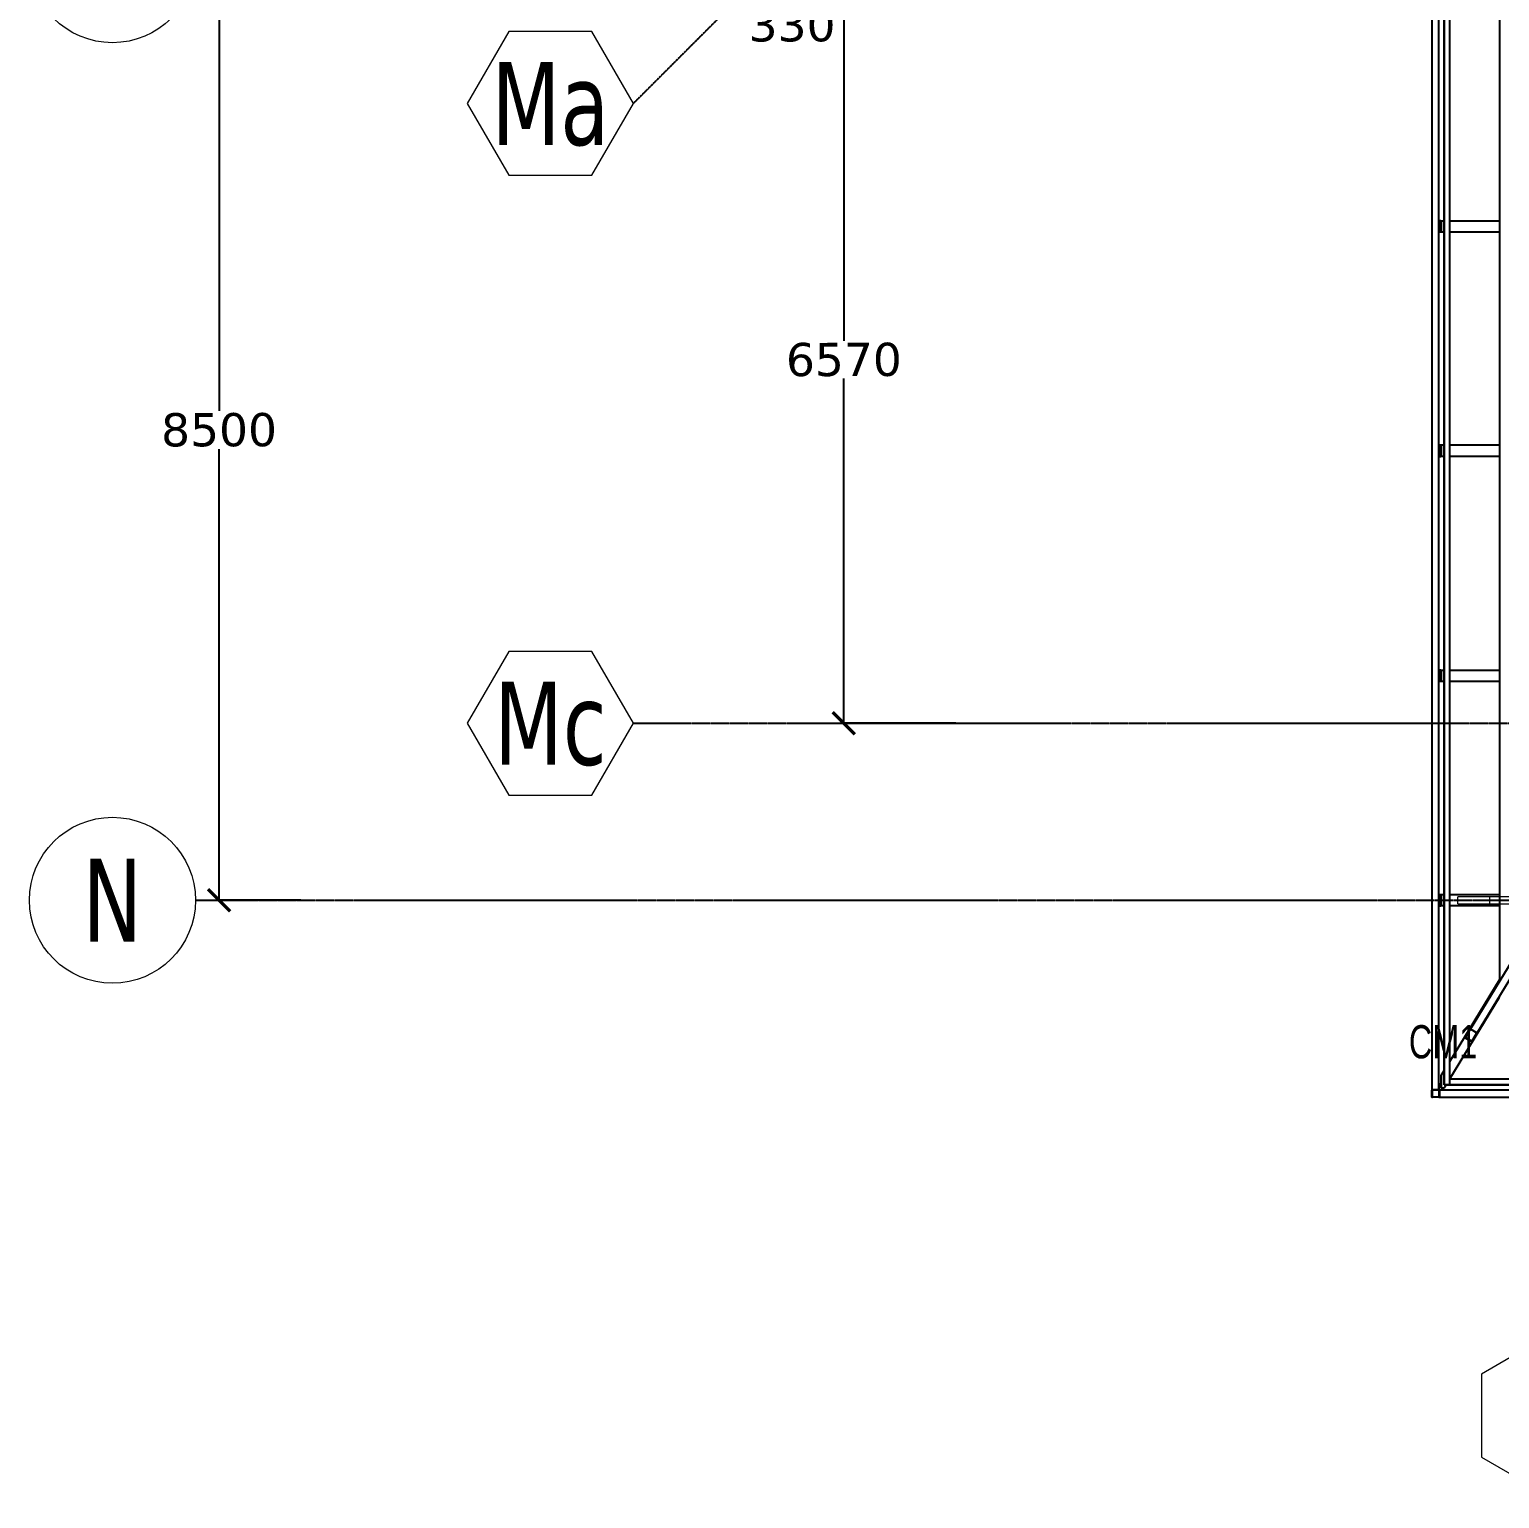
# Model space of a CAD drawing. Header units: millimetres. Extents: x -13767 to 81767, y -11242 to 31862.
# Drawn here: x -13767 to -485, y -5407 to 7870 of the extents above; entities that cross this region are included whole.
import ezdxf
from ezdxf.enums import TextEntityAlignment as Align

# ---------------------------------------------------------------- set-up
doc = ezdxf.new("R2010")
doc.units = ezdxf.units.MM
doc.linetypes.add('Dash', pattern=[0.15875, 0.079375, -0.079375])
doc.linetypes.add('DXK_LINE_DOT3', pattern=[5.9187, 2.979, -0.9799, 0.9799, -0.9799])
for name, color, linetype, lineweight in [('0-1', 250, 'Continuous', 5), ('A-DETL-HDLN', 90, 'Dash', 9), ('E_B_PLACA-1', 10, 'Continuous', 25), ('E_B_PLACA-2', 31, 'Continuous', 25), ('E_COLUMNAS-1', 31, 'Continuous', 25), ('E_TEXTO', 3, 'Continuous', 9), ('E_VIGAS-1', 6, 'Continuous', 25), ('E_VIGAS-2', 10, 'Continuous', 25), ('HCB_EJES', 1, 'DXK_LINE_DOT3', 9), ('S-FSTN', 2, 'Continuous', 9), ('S-FSTN-1', 2, 'Dash', 9)]:
    doc.layers.add(name, color=color, linetype=linetype, lineweight=lineweight)
for name, color, linetype in [('COTAS', 8, 'Continuous'), ('HCB-EJES', 1, 'Continuous'), ('HCB-ROTULOS', 2, 'Continuous')]:
    doc.layers.add(name, color=color, linetype=linetype)
doc.styles.add('Arial Narrow_2', font='', dxfattribs={"width": 0.85, "height": 0.3})
doc.styles.add('VERDANA', font='verdana.ttf')
doc.styles.get('Arial Narrow_2').set_extended_font_data('Arial Narrow')
doc.dimstyles.new('1.125', dxfattribs={"dimscale": 0, "dimtxt": 300, "dimasz": 200, "dimexe": 4, "dimexo": 4, "dimgap": 15, "dimtad": 0, "dimdec": 0, "dimzin": 4, "dimdsep": 46, "dimtxsty": 'VERDANA', "dimblk": 'ARCHTICK', "dimcen": -10, "dimclrd": 256, "dimclrt": 3, "dimadec": 0, "dimazin": 0, "dimtfac": 1, "dimtdec": 0, "dimtmove": 2, "dimatfit": 0, "dimldrblk": 'OBLIQUE', "dimfxl": 0.05, "dimtolj": 1, "dimtzin": 0, "dimarcsym": 0})

# ---------------------------------------------------------------- blocks, each defined once
blk = doc.blocks.new('EST_SFM_VIGA-METALICA-SECCION-C - EST_SFM_VIGA-METALICA-UPN160-1608507-_26_00m_N_E_-NIVEL-7 DOC')
at = {"layer": 'E_VIGAS-1'}
for p, q in [((14.528, 0.047), (-14.394, 0.047)), ((14.532, 0.047), (14.529, 0.047)), ((14.532, 0.047), (14.532, -0.016)), ((-14.399, -0.018), (14.532, -0.018))]:
    blk.add_line(p, q, dxfattribs=at)
blk = doc.blocks.new('EST_SFM_VIGA-METALICA-SECCION-C - EST_SFM_VIGA-METALICA-UPN100-1529678-_26_00m_N_E_-NIVEL-7 DOC')
at = {"layer": 'E_VIGAS-2'}
blk.add_line((-13.504, -0.032), (13.456, -0.032), dxfattribs=at)
blk = doc.blocks.new('EST_SFM_VIGA-METALICA-SECCION-C - EST_SFM_VIGA-METALICA-UPN100-1527772-_26_00m_N_E_-NIVEL-7 DOC')
at = {"layer": 'E_VIGAS-2'}
for p, q in [((-34.929, -0.018), (-34.929, 0.032)), ((34.942, 0.032), (-34.929, 0.032)), ((-34.929, -0.018), (34.942, -0.018))]:
    blk.add_line(p, q, dxfattribs=at)
blk = doc.blocks.new('EST_SFM_VIGA-METALICA-SECCION-C - EST_SFM_VIGA-METALICA-UPN160-1608463-_26_00m_N_E_-NIVEL-7 DOC')
at = {"layer": 'E_VIGAS-1'}
for p, q in [((-35.112, 0.047), (-35.178, 0.047)), ((-32.756, 0.047), (-35.11, 0.047)), ((-35.18, -0.018), (-35.18, -0.012)), ((-35.18, -0.018), (-35.174, -0.018)), ((-35.116, -0.018), (-32.75, -0.018))]:
    blk.add_line(p, q, dxfattribs=at)
blk = doc.blocks.new('EST_SCM_COLUMNA-METALICA-SECCION-CUADRADA - EST_SCM_COLUMNA-TUBULAR-CUADRADA_PTEØ_70x70 e_3mm-1610053-_26_00m_N_E_-NIVEL-7 DOC')
at = {"layer": 'E_COLUMNAS-1'}
for p, q in [((-0.035, -0.029), (-0.035, 0.029)), ((-0.032, 0.029), (-0.032, -0.029)), ((-0.029, 0.035), (0.029, 0.035)), ((0.029, 0.032), (-0.029, 0.032)), ((0.032, -0.029), (0.032, 0.029)), ((0.035, 0.029), (0.035, -0.029)), ((-0.029, -0.032), (0.029, -0.032)), ((0.029, -0.035), (-0.029, -0.035))]:
    blk.add_line(p, q, dxfattribs=at)
for centre, radius, start, end in [((-0.029, 0.029), 0.006, 90, 180), ((-0.029, 0.029), 0.006, 90, 180), ((-0.029, 0.029), 0.003, 90, 180), ((-0.029, 0.029), 0.003, 90, 180), ((0.029, 0.029), 0.006, 0, 90), ((0.029, 0.029), 0.006, 0, 90), ((0.029, 0.029), 0.003, 0, 90), ((0.029, 0.029), 0.003, 0, 90), ((-0.029, -0.029), 0.006, 180, 270), ((-0.029, -0.029), 0.006, 180, 270), ((-0.029, -0.029), 0.003, 180, 270), ((-0.029, -0.029), 0.003, 180, 270), ((0.029, -0.029), 0.003, 270, 360), ((0.029, -0.029), 0.006, 270, 0), ((0.029, -0.029), 0.006, 270, 0), ((0.029, -0.029), 0.003, 270, 0)]:
    blk.add_arc(centre, radius, start, end, dxfattribs=at)
blk = doc.blocks.new('DCTIB_CNI_EST_MOD-1A-FAC_0001_rvt-1-_26_00m_N_E_-NIVEL-7 DOC')
at = {"layer": 'E_B_PLACA-1'}
for p, q in [((-75.147, 138.995), (-75.147, 167.83)), ((-5.177, 138.995), (-75.147, 138.995))]:
    blk.add_line(p, q, dxfattribs=at)
at = {"layer": 'E_B_PLACA-2'}
for p, q in [((-75.147, 167.83), (-75.147, 138.995)), ((-75.147, 138.995), (-5.177, 138.995))]:
    blk.add_line(p, q, dxfattribs=at)
at = {"layer": 'E_VIGAS-1'}
for p, q in [((-75.177, 146.804), (-75.195, 146.804)), ((-75.177, 146.767), (-75.177, 146.804)), ((-75.177, 146.804), (-75.175, 146.804)), ((-75.175, 146.704), (-75.175, 146.804)), ((-75.175, 146.804), (-75.147, 146.804)), ((-75.175, 146.804), (-75.175, 146.704)), ((-75.195, 146.757), (-75.181, 146.757)), ((-75.181, 146.752), (-75.195, 146.752)), ((-75.195, 146.704), (-75.177, 146.704)), ((-75.181, 146.757), (-75.176, 146.757)), ((-75.181, 146.757), (-75.176, 146.757)), ((-75.177, 146.757), (-75.181, 146.757)), ((-75.176, 146.752), (-75.181, 146.752)), ((-75.181, 146.752), (-75.177, 146.752)), ((-75.176, 146.752), (-75.181, 146.752)), ((-75.177, 146.704), (-75.177, 146.742)), ((-75.175, 146.704), (-75.177, 146.704)), ((-75.175, 146.704), (-75.147, 146.704)), ((-75.177, 144.774), (-75.195, 144.774)), ((-75.177, 144.774), (-75.175, 144.774)), ((-75.177, 144.736), (-75.177, 144.774)), ((-75.175, 144.674), (-75.175, 144.774)), ((-75.175, 144.774), (-75.175, 144.674)), ((-75.147, 144.774), (-75.175, 144.774)), ((-75.195, 144.726), (-75.181, 144.726)), ((-75.181, 144.721), (-75.195, 144.721)), ((-75.195, 144.674), (-75.177, 144.674)), ((-75.181, 144.726), (-75.176, 144.726)), ((-75.181, 144.726), (-75.176, 144.726)), ((-75.177, 144.726), (-75.181, 144.726)), ((-75.176, 144.721), (-75.181, 144.721)), ((-75.181, 144.721), (-75.177, 144.721)), ((-75.176, 144.721), (-75.181, 144.721)), ((-75.177, 144.674), (-75.177, 144.711)), ((-75.175, 144.674), (-75.177, 144.674)), ((-75.147, 144.674), (-75.175, 144.674)), ((-75.177, 142.743), (-75.195, 142.743)), ((-75.195, 142.696), (-75.181, 142.696)), ((-75.181, 142.69), (-75.195, 142.69)), ((-75.181, 142.696), (-75.176, 142.696)), ((-75.181, 142.696), (-75.176, 142.696)), ((-75.177, 142.696), (-75.181, 142.696)), ((-75.176, 142.69), (-75.181, 142.69)), ((-75.181, 142.69), (-75.177, 142.69)), ((-75.176, 142.69), (-75.181, 142.69)), ((-75.177, 142.706), (-75.177, 142.743)), ((-75.177, 142.743), (-75.175, 142.743)), ((-75.177, 142.643), (-75.177, 142.68)), ((-75.175, 142.643), (-75.175, 142.743)), ((-75.175, 142.743), (-75.147, 142.743)), ((-75.175, 142.743), (-75.175, 142.643)), ((-75.195, 142.643), (-75.177, 142.643)), ((-75.175, 142.643), (-75.177, 142.643)), ((-75.175, 142.643), (-75.147, 142.643)), ((-75.177, 140.712), (-75.195, 140.712)), ((-75.195, 140.665), (-75.181, 140.665)), ((-75.181, 140.66), (-75.195, 140.66)), ((-75.181, 140.665), (-75.176, 140.665)), ((-75.181, 140.665), (-75.176, 140.665)), ((-75.177, 140.665), (-75.181, 140.665)), ((-75.176, 140.66), (-75.181, 140.66)), ((-75.181, 140.66), (-75.177, 140.66)), ((-75.176, 140.66), (-75.181, 140.66)), ((-75.177, 140.712), (-75.175, 140.712)), ((-75.177, 140.675), (-75.177, 140.712)), ((-75.175, 140.612), (-75.175, 140.712)), ((-75.175, 140.712), (-75.175, 140.612)), ((-75.147, 140.712), (-75.175, 140.712)), ((-75.195, 140.612), (-75.177, 140.612)), ((-75.177, 140.612), (-75.177, 140.65)), ((-75.175, 140.612), (-75.177, 140.612)), ((-75.147, 140.612), (-75.175, 140.612)), ((-74.311, 140.486), (-74.913, 139.496)), ((-74.854, 139.46), (-74.251, 140.449)), ((-74.913, 139.496), (-74.957, 139.425)), ((-74.956, 139.424), (-74.912, 139.496)), ((-74.91, 139.499), (-74.912, 139.496)), ((-74.91, 139.497), (-74.855, 139.463)), ((-74.854, 139.465), (-74.909, 139.498)), ((-74.855, 139.461), (-74.899, 139.389)), ((-74.897, 139.388), (-74.854, 139.46)), ((-74.855, 139.461), (-74.853, 139.464)), ((-74.957, 139.42), (-74.902, 139.386)), ((-74.952, 139.431), (-74.956, 139.424)), ((-74.901, 139.388), (-74.956, 139.421)), ((-74.899, 139.389), (-74.894, 139.396)), ((-75.176, 139.023), (-75.176, 139.076)), ((-75.175, 139.078), (-75.147, 139.124)), ((-75.175, 138.967), (-75.175, 139.078)), ((-75.175, 139.078), (-75.175, 138.967)), ((-75.181, 138.994), (-75.178, 138.999)), ((-75.178, 138.99), (-75.181, 138.984)), ((-75.176, 138.966), (-75.176, 138.972)), ((-75.176, 138.972), (-75.176, 138.966)), ((-75.147, 138.966), (-75.176, 138.966)), ((-75.175, 138.967), (-75.147, 138.967)), ((-75.147, 138.967), (-75.13, 138.995))]:
    blk.add_line(p, q, dxfattribs=at)
at = {"layer": 'E_VIGAS-1', "flags": 128}
for points in [[(-74.909, 139.498), (-74.909, 139.499), (-74.91, 139.499), (-74.911, 139.499), (-74.912, 139.498), (-74.912, 139.498), (-74.913, 139.497), (-74.913, 139.496)], [(-74.912, 139.496), (-74.912, 139.496), (-74.911, 139.496), (-74.911, 139.497), (-74.911, 139.497), (-74.91, 139.497), (-74.91, 139.497), (-74.91, 139.497)], [(-74.855, 139.463), (-74.855, 139.463), (-74.855, 139.463), (-74.855, 139.462), (-74.854, 139.462), (-74.855, 139.462), (-74.855, 139.461), (-74.855, 139.461)], [(-74.854, 139.46), (-74.853, 139.461), (-74.853, 139.462), (-74.853, 139.462), (-74.853, 139.463), (-74.853, 139.464), (-74.854, 139.465), (-74.854, 139.465)], [(-74.957, 139.425), (-74.958, 139.424), (-74.958, 139.423), (-74.958, 139.422), (-74.958, 139.421), (-74.958, 139.421), (-74.957, 139.42), (-74.957, 139.42)], [(-74.956, 139.421), (-74.956, 139.422), (-74.956, 139.422), (-74.956, 139.422), (-74.956, 139.423), (-74.956, 139.423), (-74.956, 139.423), (-74.956, 139.424)], [(-74.902, 139.386), (-74.901, 139.386), (-74.901, 139.386), (-74.9, 139.386), (-74.899, 139.386), (-74.899, 139.387), (-74.898, 139.387), (-74.897, 139.388)], [(-74.899, 139.389), (-74.899, 139.389), (-74.899, 139.388), (-74.899, 139.388), (-74.9, 139.388), (-74.9, 139.388), (-74.9, 139.388), (-74.901, 139.388), (-74.901, 139.388)], [(-75.176, 139.076), (-75.176, 139.077), (-75.175, 139.078)], [(-75.195, 138.971), (-75.191, 138.978), (-75.186, 138.987), (-75.181, 138.994)], [(-75.181, 138.984), (-75.186, 138.977), (-75.191, 138.968), (-75.195, 138.961)], [(-75.147, 138.967), (-75.147, 138.967), (-75.147, 138.966)]]:
    blk.add_lwpolyline(points, dxfattribs=at)
at = {"layer": 'E_VIGAS-1'}
for points, knots in [([(-75.181, 146.757), (-75.181, 146.757), (-75.18, 146.757), (-75.179, 146.758), (-75.178, 146.759), (-75.177, 146.76), (-75.177, 146.762), (-75.177, 146.763), (-75.177, 146.764), (-75.177, 146.766), (-75.177, 146.767)], [0, 0, 0, 0, 0.142857, 0.285714, 0.428571, 0.571429, 0.678571, 0.732143, 0.785714, 1, 1, 1, 1]), ([(-75.177, 146.742), (-75.177, 146.742), (-75.177, 146.744), (-75.177, 146.746), (-75.177, 146.748), (-75.178, 146.75), (-75.179, 146.751), (-75.181, 146.752), (-75.181, 146.752)], [0, 0, 0, 0, 0.142857, 0.285714, 0.428571, 0.571429, 0.785714, 1, 1, 1, 1]), ([(-75.181, 144.726), (-75.181, 144.726), (-75.18, 144.727), (-75.179, 144.727), (-75.178, 144.728), (-75.177, 144.73), (-75.177, 144.731), (-75.177, 144.732), (-75.177, 144.734), (-75.177, 144.735), (-75.177, 144.736)], [0, 0, 0, 0, 0.142857, 0.285714, 0.428571, 0.571429, 0.678571, 0.732143, 0.785714, 1, 1, 1, 1]), ([(-75.177, 144.711), (-75.177, 144.712), (-75.177, 144.713), (-75.177, 144.716), (-75.177, 144.718), (-75.178, 144.719), (-75.179, 144.721), (-75.181, 144.721), (-75.181, 144.721)], [0, 0, 0, 0, 0.142857, 0.285714, 0.428571, 0.571429, 0.785714, 1, 1, 1, 1]), ([(-75.181, 142.696), (-75.181, 142.696), (-75.18, 142.696), (-75.179, 142.697), (-75.178, 142.698), (-75.177, 142.699), (-75.177, 142.7), (-75.177, 142.701), (-75.177, 142.703), (-75.177, 142.704), (-75.177, 142.706)], [0, 0, 0, 0, 0.142857, 0.285714, 0.428571, 0.571429, 0.678571, 0.732143, 0.785714, 1, 1, 1, 1]), ([(-75.177, 142.68), (-75.177, 142.681), (-75.177, 142.683), (-75.177, 142.685), (-75.177, 142.687), (-75.178, 142.689), (-75.179, 142.69), (-75.181, 142.69), (-75.181, 142.69)], [0, 0, 0, 0, 0.142857, 0.285714, 0.428571, 0.571429, 0.785714, 1, 1, 1, 1]), ([(-75.181, 140.665), (-75.181, 140.665), (-75.18, 140.665), (-75.179, 140.666), (-75.178, 140.667), (-75.177, 140.668), (-75.177, 140.67), (-75.177, 140.671), (-75.177, 140.672), (-75.177, 140.674), (-75.177, 140.675)], [0, 0, 0, 0, 0.142857, 0.285714, 0.428571, 0.571429, 0.678571, 0.732143, 0.785714, 1, 1, 1, 1]), ([(-75.177, 140.65), (-75.177, 140.651), (-75.177, 140.652), (-75.177, 140.654), (-75.177, 140.656), (-75.178, 140.658), (-75.179, 140.659), (-75.181, 140.66), (-75.181, 140.66)], [0, 0, 0, 0, 0.142857, 0.285714, 0.428571, 0.571429, 0.785714, 1, 1, 1, 1]), ([(-75.181, 138.994), (-75.18, 138.996), (-75.178, 139.001), (-75.177, 139.009), (-75.176, 139.016), (-75.176, 139.021), (-75.176, 139.023)], [0, 0, 0, 0, 0.285714, 0.571429, 0.785714, 1, 1, 1, 1]), ([(-75.176, 138.972), (-75.176, 138.973), (-75.176, 138.975), (-75.176, 138.977), (-75.176, 138.978), (-75.176, 138.979), (-75.177, 138.98), (-75.177, 138.98), (-75.177, 138.981), (-75.177, 138.982), (-75.177, 138.982), (-75.177, 138.982), (-75.177, 138.982), (-75.177, 138.982), (-75.177, 138.983), (-75.177, 138.984), (-75.177, 138.984), (-75.177, 138.985), (-75.177, 138.985), (-75.177, 138.985), (-75.177, 138.985), (-75.177, 138.985), (-75.178, 138.986), (-75.178, 138.986), (-75.178, 138.987), (-75.178, 138.987), (-75.179, 138.987), (-75.179, 138.987), (-75.179, 138.987), (-75.18, 138.987), (-75.18, 138.986), (-75.181, 138.986), (-75.181, 138.985), (-75.181, 138.984)], [0, 0, 0, 0, 0.142857, 0.214286, 0.25, 0.285714, 0.321429, 0.357143, 0.392857, 0.410714, 0.419643, 0.428571, 0.4375, 0.446429, 0.464286, 0.5, 0.535714, 0.553571, 0.5625, 0.571429, 0.580357, 0.589286, 0.607143, 0.642857, 0.678571, 0.714286, 0.75, 0.785714, 0.821429, 0.839286, 0.857143, 0.928571, 1, 1, 1, 1]), ([(-75.181, 138.984), (-75.181, 138.985), (-75.181, 138.986), (-75.18, 138.986), (-75.18, 138.987), (-75.179, 138.987), (-75.179, 138.987), (-75.179, 138.987), (-75.178, 138.987), (-75.178, 138.987)], [0, 0, 0, 0, 0.0714286, 0.1428571, 0.1607143, 0.1785714, 0.2142857, 0.25, 0.2857143, 0.2857143, 0.2857143, 0.2857143]), ([(-75.177, 138.982), (-75.177, 138.982), (-75.177, 138.982), (-75.177, 138.982), (-75.177, 138.981), (-75.177, 138.98), (-75.177, 138.98), (-75.176, 138.979), (-75.176, 138.978), (-75.176, 138.977), (-75.176, 138.975), (-75.176, 138.973), (-75.176, 138.972)], [0.5714286, 0.5714286, 0.5714286, 0.5714286, 0.5803571, 0.5892857, 0.6071429, 0.6428571, 0.6785714, 0.7142857, 0.75, 0.7857143, 0.8571429, 1, 1, 1, 1])]:
    blk.add_open_spline(points, degree=3, knots=knots, dxfattribs=at)
for points in [[(-75.178, 139.001), (-75.179, 139), (-75.18, 138.997), (-75.181, 138.995), (-75.181, 138.994)], [(-75.176, 139.023), (-75.176, 139.021), (-75.176, 139.018), (-75.177, 139.014), (-75.177, 139.011), (-75.177, 139.009)], [(-75.175, 138.967), (-75.175, 138.967), (-75.176, 138.967), (-75.176, 138.966), (-75.176, 138.966)]]:
    blk.add_open_spline(points, degree=3, dxfattribs=at)
at = {"layer": 'E_VIGAS-2'}
for p, q in [((-75.147, 167.83), (-75.147, 138.995)), ((-75.097, 138.995), (-75.097, 167.83)), ((-75.097, 146.804), (-74.647, 146.804)), ((-75.097, 146.704), (-74.647, 146.704)), ((-74.647, 144.774), (-75.097, 144.774)), ((-74.647, 144.674), (-75.097, 144.674)), ((-75.097, 142.743), (-74.647, 142.743)), ((-75.097, 142.643), (-74.647, 142.643)), ((-74.647, 140.712), (-75.097, 140.712)), ((-74.647, 140.612), (-75.097, 140.612)), ((-75.097, 139.206), (-74.647, 139.944)), ((-75.097, 139.048), (-74.647, 139.787)), ((-75.097, 138.995), (-75.147, 138.995))]:
    blk.add_line(p, q, dxfattribs=at)
at = {"layer": 'E_COLUMNAS-1'}
blk.add_blockref('EST_SCM_COLUMNA-METALICA-SECCION-CUADRADA - EST_SCM_COLUMNA-TUBULAR-CUADRADA_PTEØ_70x70 e_3mm-1610053-_26_00m_N_E_-NIVEL-7 DOC', (-75.225, 138.917), dxfattribs=at)
at = {"layer": 'E_VIGAS-1'}
for name, p, rotation in [('EST_SFM_VIGA-METALICA-SECCION-C - EST_SFM_VIGA-METALICA-UPN160-1608507-_26_00m_N_E_-NIVEL-7 DOC', (-75.242, 153.479), 270), ('EST_SFM_VIGA-METALICA-SECCION-C - EST_SFM_VIGA-METALICA-UPN100-1529678-_26_00m_N_E_-NIVEL-7 DOC', (-74.615, 153.388), 270.0000000000001)]:
    blk.add_blockref(name, p, dxfattribs=dict(at, rotation=rotation))
for name, p in [('EST_SFM_VIGA-METALICA-SECCION-C - EST_SFM_VIGA-METALICA-UPN160-1608463-_26_00m_N_E_-NIVEL-7 DOC', (-40.081, 138.9)), ('EST_SFM_VIGA-METALICA-SECCION-C - EST_SFM_VIGA-METALICA-UPN100-1527772-_26_00m_N_E_-NIVEL-7 DOC', (-40.169, 139.013))]:
    blk.add_blockref(name, p, dxfattribs=at)
blk = doc.blocks.new('Family - 2447178-_26_00m_N_E_-NIVEL-7 DOC')
at = {"layer": 'A-DETL-HDLN'}
for p, q in [((-74.349, 140.694), (-74.387, 140.694)), ((-73.937, 140.694), (-73.975, 140.694)), ((-71.962, 140.63), (-71.962, 140.694)), ((-74.387, 140.63), (-74.349, 140.63)), ((-73.975, 140.63), (-73.937, 140.63))]:
    blk.add_line(p, q, dxfattribs=at)
at = {"layer": 'S-FSTN'}
for p, q in [((-75.026, 140.63), (-75.026, 140.694)), ((-74.74, 140.694), (-75.026, 140.694)), ((-74.387, 140.694), (-74.74, 140.694)), ((-74.74, 140.694), (-74.74, 140.63)), ((-73.975, 140.694), (-74.349, 140.694)), ((-71.773, 140.694), (-73.937, 140.694)), ((-71.773, 140.63), (-71.773, 140.694)), ((-75.026, 140.63), (-74.74, 140.63)), ((-74.74, 140.63), (-74.387, 140.63)), ((-74.349, 140.63), (-73.975, 140.63)), ((-73.937, 140.63), (-71.773, 140.63))]:
    blk.add_line(p, q, dxfattribs=at)
blk = doc.blocks.new('_ArchTick')
at = {"color": 0, "linetype": 'ByBlock', "const_width": 0.15}
blk.add_lwpolyline([(-0.5, -0.5), (0.5, 0.5)], dxfattribs=at)
blk = doc.blocks.new('*D539')
at = {"layer": 'COTAS', "lineweight": -2, "transparency": 16777216}
for p, q in [((-6409, 8170), (-6409, 5056)), ((-6409, 1600), (-6409, 4714))]:
    blk.add_line(p, q, dxfattribs=at)
at = {"layer": 'COTAS', "color": 0, "lineweight": -2, "transparency": 16777216}
blk.add_line((-5399, 1600), (-6413, 1600), dxfattribs=at)
at = {"layer": 'Defpoints', "color": 0, "transparency": 16777216}
for p in [(-6409, 8170), (-6409, 8170), (-5395, 1600)]:
    blk.add_point(p, dxfattribs=at)
at = {"layer": 'COTAS', "lineweight": -2, "transparency": 16777216, "xscale": 200, "yscale": 200, "zscale": 200}
for p, rotation in [((-6409, 8170), 90), ((-6409, 1600), 270)]:
    blk.add_blockref('_ArchTick', p, dxfattribs=dict(at, rotation=rotation))
at = {"layer": 'COTAS', "color": 3, "transparency": 16777216, "insert": (-6409, 4885), "char_height": 300, "attachment_point": 5, "rotation": 0.1, "style": 'VERDANA'}
blk.add_mtext('\\A1;6570', dxfattribs=at)
blk = doc.blocks.new('_Oblique')
at = {"color": 0, "linetype": 'ByBlock', "lineweight": -2}
blk.add_line((-0.5, -0.5), (0.5, 0.5), dxfattribs=at)
blk = doc.blocks.new('*D551')
at = {"layer": 'COTAS', "lineweight": -2, "transparency": 16777216}
for p, q in [((-6409, 8500), (-6409, 8700)), ((-6409, 8500), (-6409, 8170)), ((-6409, 8170), (-6409, 7970))]:
    blk.add_line(p, q, dxfattribs=at)
at = {"layer": 'Defpoints', "color": 0, "transparency": 16777216}
for p in [(-6409, 8500), (-6409, 8170), (-6409, 8170)]:
    blk.add_point(p, dxfattribs=at)
at = {"layer": 'COTAS', "lineweight": -2, "transparency": 16777216, "xscale": 200, "yscale": 200, "zscale": 200}
for p, rotation in [((-6409, 8500), 270), ((-6409, 8170), 90)]:
    blk.add_blockref('_ArchTick', p, dxfattribs=dict(at, rotation=rotation))
at = {"layer": 'COTAS', "color": 3, "transparency": 16777216, "insert": (-6877, 7909), "char_height": 300, "attachment_point": 5, "rotation": 0.1, "style": 'VERDANA'}
blk.add_mtext('\\A1;330', dxfattribs=at)
blk = doc.blocks.new('*D561')
at = {"layer": 'COTAS', "color": 0, "lineweight": -2, "transparency": 16777216}
for p, q in [((-11315, 8500), (-12058, 8500)), ((-11315, 0), (-12058, 0))]:
    blk.add_line(p, q, dxfattribs=at)
at = {"layer": 'COTAS', "lineweight": -2, "transparency": 16777216}
for p, q in [((-12054, 8500), (-12054, 4422)), ((-12054, 0), (-12054, 4078))]:
    blk.add_line(p, q, dxfattribs=at)
at = {"layer": 'Defpoints', "color": 0, "transparency": 16777216}
for p in [(-12054, 8500), (-11311, 8500), (-11311, 0)]:
    blk.add_point(p, dxfattribs=at)
at = {"layer": 'COTAS', "lineweight": -2, "transparency": 16777216, "xscale": 200, "yscale": 200, "zscale": 200}
for p, rotation in [((-12054, 8500), 90), ((-12054, 0), 270)]:
    blk.add_blockref('_ArchTick', p, dxfattribs=dict(at, rotation=rotation))
at = {"layer": 'COTAS', "color": 3, "transparency": 16777216, "insert": (-12054, 4250), "char_height": 300, "attachment_point": 5, "rotation": 0.1, "style": 'VERDANA'}
blk.add_mtext('\\A1;8500', dxfattribs=at)

msp = doc.modelspace()

# ---------------------------------------------------------------- linework, layer by layer
at = {"layer": 'HCB-EJES', "linetype": 'DXK_LINE_DOT3'}
for p, q in [((-8310.9, 1600), (76311.1, 1600)), ((-12267.1, 0), (80267.3, 0))]:
    msp.add_line(p, q, dxfattribs=at)
msp.add_lwpolyline([(-4250, 8170), (-7341.9, 8170), (-8310.9, 7201)], dxfattribs=at)
at = {"layer": 'HCB_EJES', "color": 40, "linetype": 'ByBlock', "true_color": 0xf8d731}
for points in [[(-9435.9, 6551.4), (-8685.9, 6551.4), (-8310.9, 7201), (-8685.9, 7850.5), (-9435.9, 7850.5), (-9810.9, 7201)], [(-9435.9, 950.5), (-8685.9, 950.5), (-8310.9, 1600), (-8685.9, 2249.5), (-9435.9, 2249.5), (-9810.9, 1600)], [(-649.5, -5031.8), (0, -5406.8), (649.5, -5031.8), (649.5, -4281.8), (0, -3906.8), (-649.5, -4281.8)]]:
    msp.add_lwpolyline(points, close=True, dxfattribs=at)
for centre in [(-13017.1, 8500), (-13017.1, 0)]:
    msp.add_circle(centre, 750, dxfattribs=at)

# ---------------------------------------------------------------- block references
at = {"layer": '0-1', "xscale": 999.9999999999933, "yscale": 999.9999999999933, "zscale": 999.9999999999933}
msp.add_blockref('DCTIB_CNI_EST_MOD-1A-FAC_0001_rvt-1-_26_00m_N_E_-NIVEL-7 DOC', (74162.2, -140662.4), dxfattribs=at)
at = {"layer": 'S-FSTN-1', "xscale": 1000, "yscale": 1000, "zscale": 1000}
msp.add_blockref('Family - 2447178-_26_00m_N_E_-NIVEL-7 DOC', (74162.1, -140662.4), dxfattribs=at)

# ---------------------------------------------------------------- texts
at = {"layer": 'E_TEXTO', "insert": (-1304.6, -1128.4), "char_height": 300, "width": 756.392, "attachment_point": 1, "style": 'Arial Narrow_2'}
msp.add_mtext('CM1', dxfattribs=at)
at = {"layer": 'HCB-ROTULOS', "color": 4, "style": 'VERDANA', "width": 0.7}
for s, p in [('Ma', (-9060.9, 7201)), ('Mc', (-9060.9, 1600)), ('N', (-13017.1, 0))]:
    msp.add_text(s, height=750, dxfattribs=at).set_placement(p, align=Align.MIDDLE_CENTER)

# ---------------------------------------------------------------- dimensions: what is measured, and where the dimension line sits
at = {"layer": 'COTAS'}
dim = msp.add_linear_dim(base=(-6408.7, 8170), p1=(-6408.7, 8500), p2=(-6408.7, 8170), angle=90, dimstyle='1.125', override={"dimscale": 1}, dxfattribs=at)
dim.commit()
dim.dimension.update_dxf_attribs({"geometry": '*D551', "text_midpoint": (-6877.1, 7908.9), "dimtype": 160, "text_rotation": 0.1})
for base, p1, p2, picture, middle in [((-12054, 8500), (-11311, 0), (-11311, 8500), '*D561', (-12054, 4250)), ((-6408.7, 8170), (-5395.2, 1600), (-6408.7, 8170), '*D539', (-6408.7, 4885))]:
    dim = msp.add_linear_dim(base=base, p1=p1, p2=p2, angle=270, dimstyle='1.125', override={"dimscale": 1}, dxfattribs=at)
    dim.commit()
    dim.dimension.update_dxf_attribs({"geometry": picture, "text_midpoint": middle, "text_rotation": 0.1})

doc.saveas('drawing.dxf')
